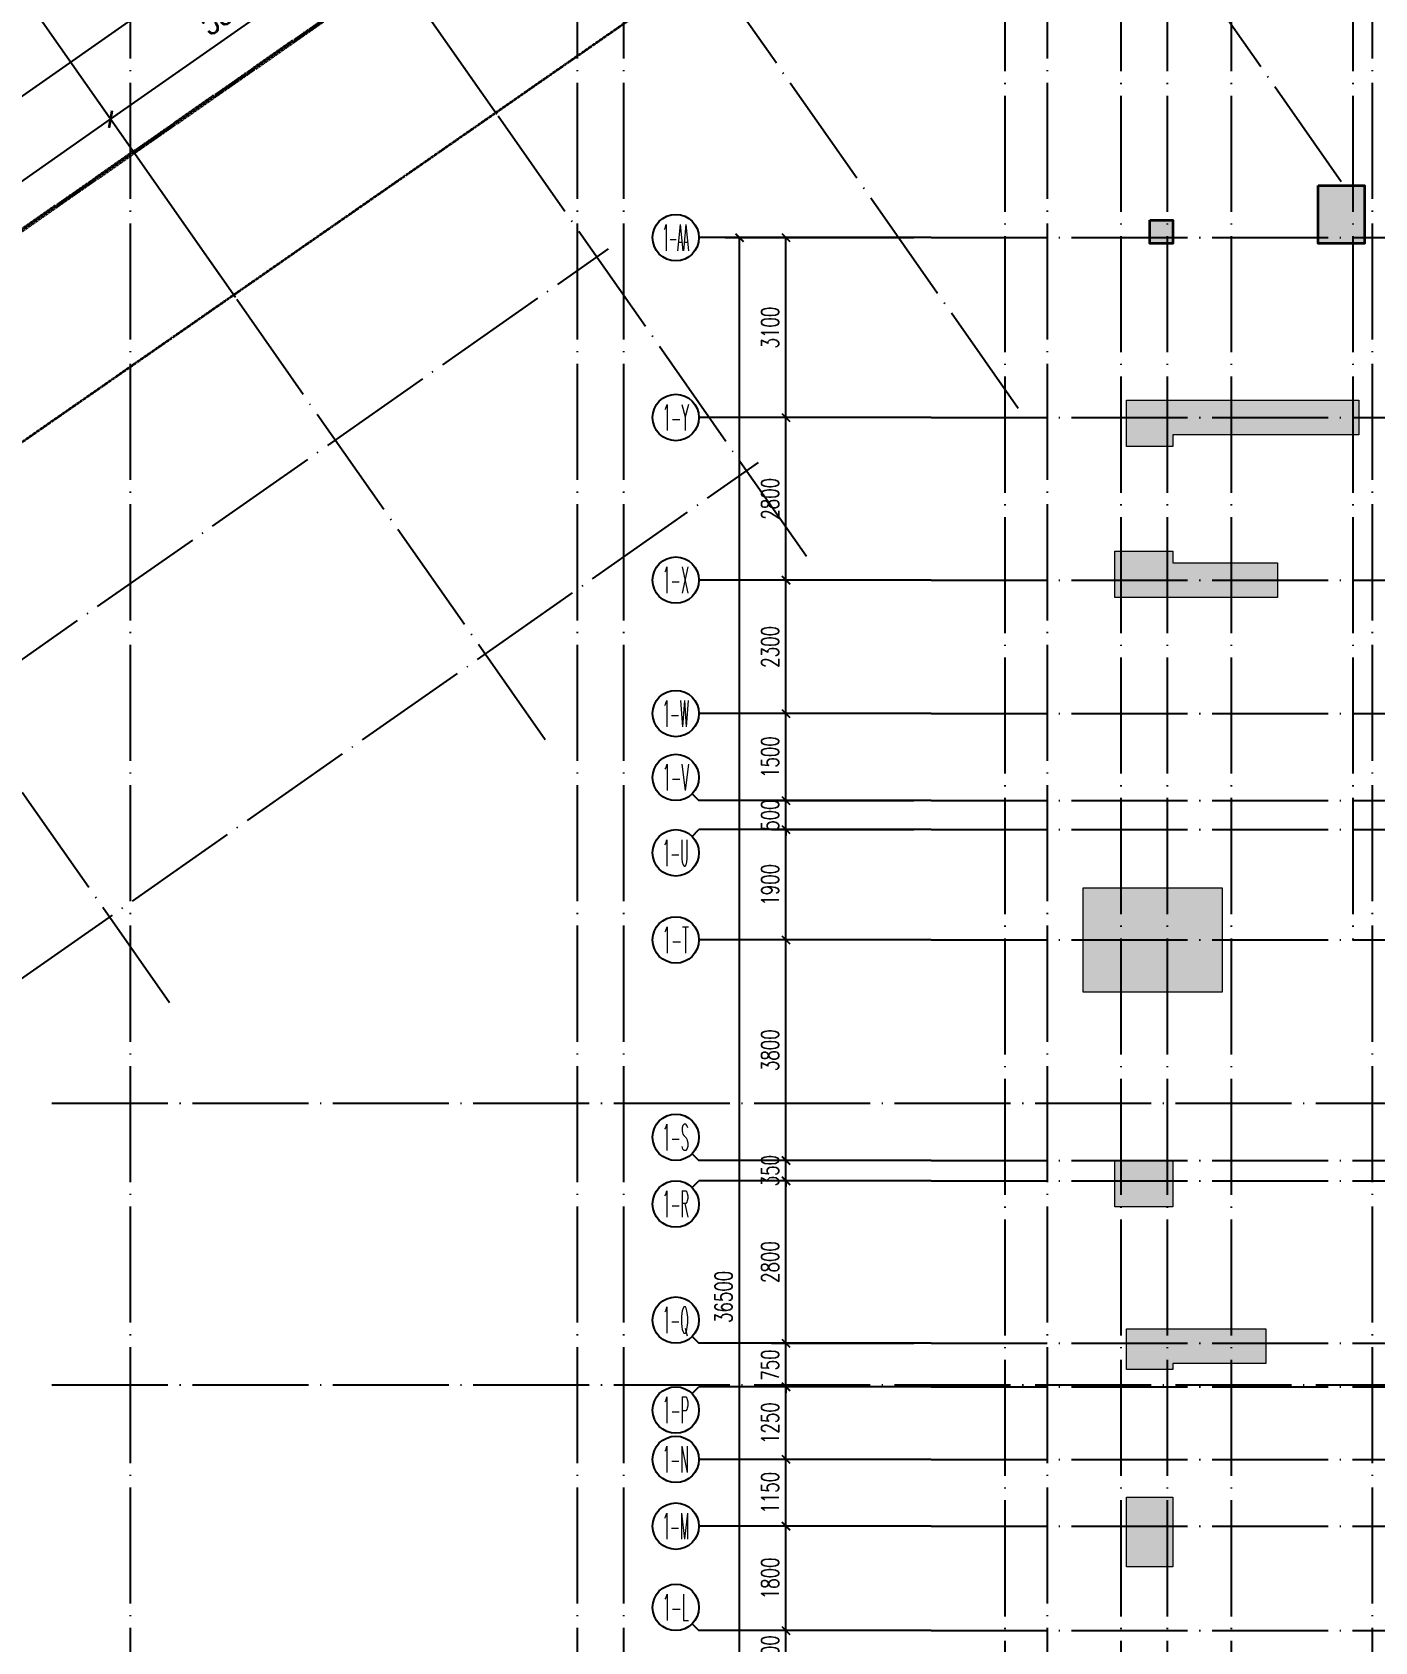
# Model space of a CAD drawing. Header units: millimetres. Extents: x 1089227 to 13101469, y 618865 to 10240562.
# Drawn here: x 2319734 to 2342868, y 4933282 to 4961015 of the extents above; entities that cross this region are included whole.
import ezdxf
from ezdxf.enums import TextEntityAlignment as Align

# ---------------------------------------------------------------- set-up
doc = ezdxf.new("R2010")
doc.units = ezdxf.units.MM
doc.header["$LTSCALE"] = 1000
doc.header["$PDMODE"] = 3
doc.header["$PDSIZE"] = 200
for name, pattern in [('A09-G-CTRL-用地红线+建筑退线_设计区$0$A02-G-MAIN-用地红线+退线_设计区$0$Redline1', [20, 10, -2, 2, -2, 2, -2]), ('A09-G-CTRL-用地红线+建筑退线_设计区$0$Controlline1', [12.8, 8, -1.6, 1.6, -1.6]), ('DOTE', [2.42, 2, -0.2, 0.02, -0.2])]:
    doc.linetypes.add(name, pattern=pattern)
doc.layers.get('0').update_dxf_attribs({"linetype": 'CONTINUOUS'})
doc.layers.get('Defpoints').update_dxf_attribs({"linetype": 'CONTINUOUS'})
for name, color, linetype, lineweight in [('A09-G-CTRL-用地红线+建筑退线_设计区$0$Z-REDL(用地红线)', 10, 'CONTINUOUS', 60), ('A09-G-CTRL-用地红线+建筑退线_设计区$0$Z-REDL-CTRL(建筑控制线)', 40, 'CONTINUOUS', 35), ('S-COLU', 30, 'CONTINUOUS', 0), ('S-WALL', 31, 'CONTINUOUS', 0)]:
    doc.layers.add(name, color=color, linetype=linetype, lineweight=lineweight)
for name, color, linetype in [('AXIS', 3, 'CONTINUOUS'), ('AXIS_TEXT', 7, 'CONTINUOUS'), ('C-H', 8, 'CONTINUOUS'), ('DOTE', 1, 'DOTE')]:
    doc.layers.add(name, color=color, linetype=linetype)
doc.styles.add('_TCH_AXIS', font='COMPLEX', dxfattribs={"bigfont": 'AllInOneBig.shx'})
doc.styles.add('_TCH_DIM_T3', font='SIMPLEX', dxfattribs={"width": 0.705882, "bigfont": 'AllInOneBig.shx'})
doc.styles.add('COMPLEX', font='COMPLEX', dxfattribs={"bigfont": 'AllInOneBig.shx'})
doc.dimstyles.new('_TCH_ARCH&&100', dxfattribs={"dimtxt": 297.5, "dimasz": 100, "dimexe": 250, "dimexo": 300, "dimgap": 126.25, "dimtad": 1, "dimdec": 0, "dimzin": 0, "dimdsep": 46, "dimtxsty": '_TCH_DIM_T3', "dimblk": 'ARCHTICK', "dimcen": 0.09, "dimclrt": 7, "dimazin": 2, "dimtfac": 1, "dimtdec": 0, "dimtix": 1, "dimtmove": 2, "dimatfit": 3, "dimfxl": 0, "dimtolj": 1, "dimtzin": 0, "dimarcsym": 0})
doc.dimstyles.new('_TCH_ARCH&&150', dxfattribs={"dimtxt": 446.25, "dimasz": 150, "dimexe": 375, "dimexo": 450, "dimgap": 189.375, "dimtad": 1, "dimdec": 0, "dimzin": 0, "dimdsep": 46, "dimtxsty": '_TCH_DIM_T3', "dimblk": 'ARCHTICK', "dimcen": 0.09, "dimclrt": 7, "dimazin": 2, "dimtfac": 1, "dimtdec": 0, "dimtix": 1, "dimtmove": 2, "dimatfit": 3, "dimfxl": 0, "dimtolj": 1, "dimtzin": 0, "dimarcsym": 0})

# ---------------------------------------------------------------- blocks, each defined once
blk = doc.blocks.new('0323最综用地红线')
at = {"layer": 'A09-G-CTRL-用地红线+建筑退线_设计区$0$Z-REDL(用地红线)', "color": 1, "linetype": 'A09-G-CTRL-用地红线+建筑退线_设计区$0$A02-G-MAIN-用地红线+退线_设计区$0$Redline1', "ltscale": 0.0005}
blk.add_lwpolyline([(8202457, 3620835), (8229924, 3640668), (8258953, 3658341), (8293213, 3682161), (8298455, 3689786), (8325674, 3678878), (8334036, 3689342), (8338381, 3695033), (8343653, 3691181)], dxfattribs=at)
at = {"layer": 'A09-G-CTRL-用地红线+建筑退线_设计区$0$Z-REDL-CTRL(建筑控制线)', "linetype": 'A09-G-CTRL-用地红线+建筑退线_设计区$0$Controlline1', "ltscale": 0.0005, "flags": 128}
blk.add_lwpolyline([(8299567, 3686108), (8326626, 3675265), (8336400, 3687495), (8338983, 3690878), (8341712, 3688883), (8341724, 3688834), (8348492, 3681996), (8336495, 3657264), (8335815, 3655857), (8334921, 3653765), (8334408, 3652495), (8333554, 3650188), (8332762, 3647815), (8332296, 3646270), (8331866, 3644682), (8331460, 3643007), (8331063, 3641145), (8330737, 3639422), (8330293, 3636480), (8330017, 3634043), (8329761, 3630317), (8329732, 3627942), (8329763, 3625708), (8329928, 3622644), (8330113, 3620704), (8330325, 3618642), (8330653, 3615645), (8331572, 3606971), (8333151, 3600656), (8334420, 3595620), (8335099, 3592902), (8332162, 3588340), (8329462, 3587873), (8325135, 3587049), (8322510, 3586515), (8319525, 3585891), (8317926, 3585544), (8316578, 3585249), (8315535, 3585011), (8313300, 3584499), (8310791, 3583894), (8309251, 3583537), (8305740, 3582637), (8303918, 3582156), (8302104, 3581668), (8299703, 3581012), (8297227, 3580315), (8295056, 3579682), (8292998, 3579074), (8290643, 3578358), (8288572, 3577710), (8287591, 3577398), (8286161, 3576940), (8284503, 3576401), (8282624, 3575767), (8281086, 3575247), (8278146, 3574222), (8273894, 3572680), (8272471, 3572149), (8271089, 3571640), (8267888, 3570407), (8264331, 3569000), (8260702, 3567515), (8258549, 3566609), (8254947, 3565066), (8252185, 3563832), (8250834, 3563232), (8249176, 3562470), (8247994, 3561930), (8245505, 3560754), (8242980, 3559544), (8239801, 3558013), (8237959, 3557076), (8235838, 3555996), (8233384, 3554698), (8228450, 3552051), (8226178, 3550787), (8222141, 3548504), (8215629, 3544667), (8213710, 3543497), (8193657, 3531175), (8180322, 3522990), (8166408, 3514440), (8156991, 3508658), (8151138, 3505062), (8142685, 3507267), (8121171, 3545747), (8120724, 3546549), (8120233, 3547383), (8119272, 3548967), (8118108, 3550752), (8117067, 3552244), (8115806, 3553970), (8115672, 3554140), (8146431, 3575790), (8162146, 3587599), (8162295, 3588125), (8199863, 3615253), (8204215, 3618404), (8231584, 3638167), (8260590, 3655826), (8295376, 3680010)], close=True, dxfattribs=at)
blk = doc.blocks.new('_AXISO')
blk.add_circle((0, 0), 0.5)
at = {"layer": 'AXIS_TEXT', "style": 'COMPLEX', "width": 1.041667}
blk.add_attdef('A', text='', height=0.56, dxfattribs=at).set_placement((-0.25, -0.28), (0.25, -0.28), align=Align.FIT)
blk = doc.blocks.new('_ArchTick')
at = {"color": 0, "linetype": 'ByBlock', "const_width": 0.3}
blk.add_lwpolyline([(-0.71, -0.71), (0.71, 0.71)], dxfattribs=at)
blk = doc.blocks.new('*D270')
at = {"layer": 'AXIS', "color": 0, "lineweight": -2, "transparency": 16777216}
for p, q in [((-41501, 132263), (-44751, 132263)), ((-44501, 95763), (-44501, 132263)), ((-41501, 95763), (-44751, 95763))]:
    blk.add_line(p, q, dxfattribs=at)
at = {"layer": 'Defpoints', "color": 0, "transparency": 16777216}
for p in [(-44501, 132263), (-41201, 132263), (-41201, 95763)]:
    blk.add_point(p, dxfattribs=at)
at = {"layer": 'AXIS', "color": 0, "lineweight": -2, "transparency": 16777216, "xscale": 100, "yscale": 100, "zscale": 100}
for p, rotation in [((-44501, 132263), 90), ((-44501, 95763), 270)]:
    blk.add_blockref('_ArchTick', p, dxfattribs=dict(at, rotation=rotation))
at = {"layer": 'AXIS', "color": 7, "transparency": 16777216, "insert": (-44776, 114013), "char_height": 297.5, "attachment_point": 5, "rotation": 90, "style": '_TCH_DIM_T3'}
blk.add_mtext('\\A1;36500', dxfattribs=at)
blk = doc.blocks.new('*D280')
at = {"layer": 'AXIS', "color": 0, "lineweight": -2, "transparency": 16777216}
for p, q in [((-41501, 108263), (-43951, 108263)), ((-43701, 108263), (-43701, 108363)), ((-43701, 107563), (-43701, 108263)), ((-41501, 107563), (-43951, 107563)), ((-43701, 107563), (-43701, 107463))]:
    blk.add_line(p, q, dxfattribs=at)
at = {"layer": 'Defpoints', "color": 0, "transparency": 16777216}
for p in [(-43701, 108263), (-41201, 108263), (-41201, 107563)]:
    blk.add_point(p, dxfattribs=at)
at = {"layer": 'AXIS', "color": 0, "lineweight": -2, "transparency": 16777216, "xscale": 100, "yscale": 100, "zscale": 100}
for p, rotation in [((-43701, 108263), 270), ((-43701, 107563), 90)]:
    blk.add_blockref('_ArchTick', p, dxfattribs=dict(at, rotation=rotation))
at = {"layer": 'AXIS', "color": 7, "transparency": 16777216, "insert": (-43976, 107913), "char_height": 297.5, "attachment_point": 5, "rotation": 90, "style": '_TCH_DIM_T3'}
blk.add_mtext('\\A1;700', dxfattribs=at)
blk = doc.blocks.new('*D281')
at = {"layer": 'AXIS', "color": 0, "lineweight": -2, "transparency": 16777216}
for p, q in [((-41501, 110063), (-43951, 110063)), ((-43701, 108263), (-43701, 110063)), ((-41501, 108263), (-43951, 108263))]:
    blk.add_line(p, q, dxfattribs=at)
at = {"layer": 'Defpoints', "color": 0, "transparency": 16777216}
for p in [(-43701, 110063), (-41201, 110063), (-41201, 108263)]:
    blk.add_point(p, dxfattribs=at)
at = {"layer": 'AXIS', "color": 0, "lineweight": -2, "transparency": 16777216, "xscale": 100, "yscale": 100, "zscale": 100}
for p, rotation in [((-43701, 110063), 90), ((-43701, 108263), 270)]:
    blk.add_blockref('_ArchTick', p, dxfattribs=dict(at, rotation=rotation))
at = {"layer": 'AXIS', "color": 7, "transparency": 16777216, "insert": (-43976, 109163), "char_height": 297.5, "attachment_point": 5, "rotation": 90, "style": '_TCH_DIM_T3'}
blk.add_mtext('\\A1;1800', dxfattribs=at)
blk = doc.blocks.new('*D282')
at = {"layer": 'AXIS', "color": 0, "lineweight": -2, "transparency": 16777216}
for p, q in [((-41501, 111213), (-43951, 111213)), ((-43701, 110063), (-43701, 111213)), ((-41501, 110063), (-43951, 110063))]:
    blk.add_line(p, q, dxfattribs=at)
at = {"layer": 'Defpoints', "color": 0, "transparency": 16777216}
for p in [(-43701, 111213), (-41201, 111213), (-41201, 110063)]:
    blk.add_point(p, dxfattribs=at)
at = {"layer": 'AXIS', "color": 0, "lineweight": -2, "transparency": 16777216, "xscale": 100, "yscale": 100, "zscale": 100}
for p, rotation in [((-43701, 111213), 90), ((-43701, 110063), 270)]:
    blk.add_blockref('_ArchTick', p, dxfattribs=dict(at, rotation=rotation))
at = {"layer": 'AXIS', "color": 7, "transparency": 16777216, "insert": (-43976, 110638), "char_height": 297.5, "attachment_point": 5, "rotation": 90, "style": '_TCH_DIM_T3'}
blk.add_mtext('\\A1;1150', dxfattribs=at)
blk = doc.blocks.new('*D283')
at = {"layer": 'AXIS', "color": 0, "lineweight": -2, "transparency": 16777216}
for p, q in [((-41501, 112463), (-43951, 112463)), ((-43701, 111213), (-43701, 112463)), ((-41501, 111213), (-43951, 111213))]:
    blk.add_line(p, q, dxfattribs=at)
at = {"layer": 'Defpoints', "color": 0, "transparency": 16777216}
for p in [(-43701, 112463), (-41201, 112463), (-41201, 111213)]:
    blk.add_point(p, dxfattribs=at)
at = {"layer": 'AXIS', "color": 0, "lineweight": -2, "transparency": 16777216, "xscale": 100, "yscale": 100, "zscale": 100}
for p, rotation in [((-43701, 112463), 90), ((-43701, 111213), 270)]:
    blk.add_blockref('_ArchTick', p, dxfattribs=dict(at, rotation=rotation))
at = {"layer": 'AXIS', "color": 7, "transparency": 16777216, "insert": (-43976, 111838), "char_height": 297.5, "attachment_point": 5, "rotation": 90, "style": '_TCH_DIM_T3'}
blk.add_mtext('\\A1;1250', dxfattribs=at)
blk = doc.blocks.new('*D284')
at = {"layer": 'AXIS', "color": 0, "lineweight": -2, "transparency": 16777216}
for p, q in [((-41501, 113213), (-43951, 113213)), ((-43701, 113213), (-43701, 113313)), ((-43701, 112463), (-43701, 113213)), ((-41501, 112463), (-43951, 112463)), ((-43701, 112463), (-43701, 112363))]:
    blk.add_line(p, q, dxfattribs=at)
at = {"layer": 'Defpoints', "color": 0, "transparency": 16777216}
for p in [(-43701, 113213), (-41201, 113213), (-41201, 112463)]:
    blk.add_point(p, dxfattribs=at)
at = {"layer": 'AXIS', "color": 0, "lineweight": -2, "transparency": 16777216, "xscale": 100, "yscale": 100, "zscale": 100}
for p, rotation in [((-43701, 113213), 270), ((-43701, 112463), 90)]:
    blk.add_blockref('_ArchTick', p, dxfattribs=dict(at, rotation=rotation))
at = {"layer": 'AXIS', "color": 7, "transparency": 16777216, "insert": (-43976, 112838), "char_height": 297.5, "attachment_point": 5, "rotation": 90, "style": '_TCH_DIM_T3'}
blk.add_mtext('\\A1;750', dxfattribs=at)
blk = doc.blocks.new('*D285')
at = {"layer": 'AXIS', "color": 0, "lineweight": -2, "transparency": 16777216}
for p, q in [((-41501, 116013), (-43951, 116013)), ((-43701, 113213), (-43701, 116013)), ((-41501, 113213), (-43951, 113213))]:
    blk.add_line(p, q, dxfattribs=at)
at = {"layer": 'Defpoints', "color": 0, "transparency": 16777216}
for p in [(-43701, 116013), (-41201, 116013), (-41201, 113213)]:
    blk.add_point(p, dxfattribs=at)
at = {"layer": 'AXIS', "color": 0, "lineweight": -2, "transparency": 16777216, "xscale": 100, "yscale": 100, "zscale": 100}
for p, rotation in [((-43701, 116013), 90), ((-43701, 113213), 270)]:
    blk.add_blockref('_ArchTick', p, dxfattribs=dict(at, rotation=rotation))
at = {"layer": 'AXIS', "color": 7, "transparency": 16777216, "insert": (-43976, 114613), "char_height": 297.5, "attachment_point": 5, "rotation": 90, "style": '_TCH_DIM_T3'}
blk.add_mtext('\\A1;2800', dxfattribs=at)
blk = doc.blocks.new('*D286')
at = {"layer": 'AXIS', "color": 0, "lineweight": -2, "transparency": 16777216}
for p, q in [((-41501, 116363), (-43951, 116363)), ((-43701, 116363), (-43701, 116463)), ((-43701, 116013), (-43701, 116363)), ((-41501, 116013), (-43951, 116013)), ((-43701, 116013), (-43701, 115913))]:
    blk.add_line(p, q, dxfattribs=at)
at = {"layer": 'Defpoints', "color": 0, "transparency": 16777216}
for p in [(-43701, 116363), (-41201, 116363), (-41201, 116013)]:
    blk.add_point(p, dxfattribs=at)
at = {"layer": 'AXIS', "color": 0, "lineweight": -2, "transparency": 16777216, "xscale": 100, "yscale": 100, "zscale": 100}
for p, rotation in [((-43701, 116363), 270), ((-43701, 116013), 90)]:
    blk.add_blockref('_ArchTick', p, dxfattribs=dict(at, rotation=rotation))
at = {"layer": 'AXIS', "color": 7, "transparency": 16777216, "insert": (-43976, 116188), "char_height": 297.5, "attachment_point": 5, "rotation": 90, "style": '_TCH_DIM_T3'}
blk.add_mtext('\\A1;350', dxfattribs=at)
blk = doc.blocks.new('*D287')
at = {"layer": 'AXIS', "color": 0, "lineweight": -2, "transparency": 16777216}
for p, q in [((-41501, 120163), (-43951, 120163)), ((-43701, 116363), (-43701, 120163)), ((-41501, 116363), (-43951, 116363))]:
    blk.add_line(p, q, dxfattribs=at)
at = {"layer": 'Defpoints', "color": 0, "transparency": 16777216}
for p in [(-43701, 120163), (-41201, 120163), (-41201, 116363)]:
    blk.add_point(p, dxfattribs=at)
at = {"layer": 'AXIS', "color": 0, "lineweight": -2, "transparency": 16777216, "xscale": 100, "yscale": 100, "zscale": 100}
for p, rotation in [((-43701, 120163), 90), ((-43701, 116363), 270)]:
    blk.add_blockref('_ArchTick', p, dxfattribs=dict(at, rotation=rotation))
at = {"layer": 'AXIS', "color": 7, "transparency": 16777216, "insert": (-43976, 118263), "char_height": 297.5, "attachment_point": 5, "rotation": 90, "style": '_TCH_DIM_T3'}
blk.add_mtext('\\A1;3800', dxfattribs=at)
blk = doc.blocks.new('*D288')
at = {"layer": 'AXIS', "color": 0, "lineweight": -2, "transparency": 16777216}
for p, q in [((-41501, 122063), (-43951, 122063)), ((-43701, 120163), (-43701, 122063)), ((-41501, 120163), (-43951, 120163))]:
    blk.add_line(p, q, dxfattribs=at)
at = {"layer": 'Defpoints', "color": 0, "transparency": 16777216}
for p in [(-43701, 122063), (-41201, 122063), (-41201, 120163)]:
    blk.add_point(p, dxfattribs=at)
at = {"layer": 'AXIS', "color": 0, "lineweight": -2, "transparency": 16777216, "xscale": 100, "yscale": 100, "zscale": 100}
for p, rotation in [((-43701, 122063), 90), ((-43701, 120163), 270)]:
    blk.add_blockref('_ArchTick', p, dxfattribs=dict(at, rotation=rotation))
at = {"layer": 'AXIS', "color": 7, "transparency": 16777216, "insert": (-43976, 121113), "char_height": 297.5, "attachment_point": 5, "rotation": 90, "style": '_TCH_DIM_T3'}
blk.add_mtext('\\A1;1900', dxfattribs=at)
blk = doc.blocks.new('*D289')
at = {"layer": 'AXIS', "color": 0, "lineweight": -2, "transparency": 16777216}
for p, q in [((-43701, 122563), (-43701, 122663)), ((-41501, 122563), (-43951, 122563)), ((-43701, 122063), (-43701, 122563)), ((-41501, 122063), (-43951, 122063)), ((-43701, 122063), (-43701, 121963))]:
    blk.add_line(p, q, dxfattribs=at)
at = {"layer": 'Defpoints', "color": 0, "transparency": 16777216}
for p in [(-43701, 122563), (-41201, 122563), (-41201, 122063)]:
    blk.add_point(p, dxfattribs=at)
at = {"layer": 'AXIS', "color": 0, "lineweight": -2, "transparency": 16777216, "xscale": 100, "yscale": 100, "zscale": 100}
for p, rotation in [((-43701, 122563), 270), ((-43701, 122063), 90)]:
    blk.add_blockref('_ArchTick', p, dxfattribs=dict(at, rotation=rotation))
at = {"layer": 'AXIS', "color": 7, "transparency": 16777216, "insert": (-43976, 122313), "char_height": 297.5, "attachment_point": 5, "rotation": 90, "style": '_TCH_DIM_T3'}
blk.add_mtext('\\A1;500', dxfattribs=at)
blk = doc.blocks.new('*D290')
at = {"layer": 'AXIS', "color": 0, "lineweight": -2, "transparency": 16777216}
for p, q in [((-41501, 124063), (-43951, 124063)), ((-43701, 122563), (-43701, 124063)), ((-41501, 122563), (-43951, 122563))]:
    blk.add_line(p, q, dxfattribs=at)
at = {"layer": 'Defpoints', "color": 0, "transparency": 16777216}
for p in [(-43701, 124063), (-41201, 124063), (-41201, 122563)]:
    blk.add_point(p, dxfattribs=at)
at = {"layer": 'AXIS', "color": 0, "lineweight": -2, "transparency": 16777216, "xscale": 100, "yscale": 100, "zscale": 100}
for p, rotation in [((-43701, 124063), 90), ((-43701, 122563), 270)]:
    blk.add_blockref('_ArchTick', p, dxfattribs=dict(at, rotation=rotation))
at = {"layer": 'AXIS', "color": 7, "transparency": 16777216, "insert": (-43976, 123313), "char_height": 297.5, "attachment_point": 5, "rotation": 90, "style": '_TCH_DIM_T3'}
blk.add_mtext('\\A1;1500', dxfattribs=at)
blk = doc.blocks.new('*D291')
at = {"layer": 'AXIS', "color": 0, "lineweight": -2, "transparency": 16777216}
for p, q in [((-41501, 126363), (-43951, 126363)), ((-43701, 124063), (-43701, 126363)), ((-41501, 124063), (-43951, 124063))]:
    blk.add_line(p, q, dxfattribs=at)
at = {"layer": 'Defpoints', "color": 0, "transparency": 16777216}
for p in [(-43701, 126363), (-41201, 126363), (-41201, 124063)]:
    blk.add_point(p, dxfattribs=at)
at = {"layer": 'AXIS', "color": 0, "lineweight": -2, "transparency": 16777216, "xscale": 100, "yscale": 100, "zscale": 100}
for p, rotation in [((-43701, 126363), 90), ((-43701, 124063), 270)]:
    blk.add_blockref('_ArchTick', p, dxfattribs=dict(at, rotation=rotation))
at = {"layer": 'AXIS', "color": 7, "transparency": 16777216, "insert": (-43976, 125213), "char_height": 297.5, "attachment_point": 5, "rotation": 90, "style": '_TCH_DIM_T3'}
blk.add_mtext('\\A1;2300', dxfattribs=at)
blk = doc.blocks.new('*D292')
at = {"layer": 'AXIS', "color": 0, "lineweight": -2, "transparency": 16777216}
for p, q in [((-41501, 129163), (-43951, 129163)), ((-43701, 126363), (-43701, 129163)), ((-41501, 126363), (-43951, 126363))]:
    blk.add_line(p, q, dxfattribs=at)
at = {"layer": 'Defpoints', "color": 0, "transparency": 16777216}
for p in [(-43701, 129163), (-41201, 129163), (-41201, 126363)]:
    blk.add_point(p, dxfattribs=at)
at = {"layer": 'AXIS', "color": 0, "lineweight": -2, "transparency": 16777216, "xscale": 100, "yscale": 100, "zscale": 100}
for p, rotation in [((-43701, 129163), 90), ((-43701, 126363), 270)]:
    blk.add_blockref('_ArchTick', p, dxfattribs=dict(at, rotation=rotation))
at = {"layer": 'AXIS', "color": 7, "transparency": 16777216, "insert": (-43976, 127763), "char_height": 297.5, "attachment_point": 5, "rotation": 90, "style": '_TCH_DIM_T3'}
blk.add_mtext('\\A1;2800', dxfattribs=at)
blk = doc.blocks.new('*D293')
at = {"layer": 'AXIS', "color": 0, "lineweight": -2, "transparency": 16777216}
for p, q in [((-41501, 132263), (-43951, 132263)), ((-43701, 129163), (-43701, 132263)), ((-41501, 129163), (-43951, 129163))]:
    blk.add_line(p, q, dxfattribs=at)
at = {"layer": 'Defpoints', "color": 0, "transparency": 16777216}
for p in [(-43701, 132263), (-41201, 132263), (-41201, 129163)]:
    blk.add_point(p, dxfattribs=at)
at = {"layer": 'AXIS', "color": 0, "lineweight": -2, "transparency": 16777216, "xscale": 100, "yscale": 100, "zscale": 100}
for p, rotation in [((-43701, 132263), 90), ((-43701, 129163), 270)]:
    blk.add_blockref('_ArchTick', p, dxfattribs=dict(at, rotation=rotation))
at = {"layer": 'AXIS', "color": 7, "transparency": 16777216, "insert": (-43976, 130713), "char_height": 297.5, "attachment_point": 5, "rotation": 90, "style": '_TCH_DIM_T3'}
blk.add_mtext('\\A1;3100', dxfattribs=at)
blk = doc.blocks.new('*D470')
at = {"layer": 'AXIS', "color": 0, "lineweight": -2, "transparency": 16777216}
for p, q in [((-36450, 143503), (-39246, 147497)), ((-220421, 20154), (-39031, 147189)), ((-217839, 16468), (-220636, 20461))]:
    blk.add_line(p, q, dxfattribs=at)
at = {"layer": 'Defpoints', "color": 0, "transparency": 16777216}
for p in [(-39031, 147189), (-36192, 143135), (-217581, 16100)]:
    blk.add_point(p, dxfattribs=at)
at = {"layer": 'AXIS', "color": 0, "lineweight": -2, "transparency": 16777216, "xscale": 150, "yscale": 150, "zscale": 150}
for p, rotation in [((-39031, 147189), 35.00532206532372), ((-220421, 20154), 215.0053220653237)]:
    blk.add_blockref('_ArchTick', p, dxfattribs=dict(at, rotation=rotation))
at = {"layer": 'AXIS', "color": 7, "transparency": 16777216, "insert": (-129962, 84010), "char_height": 446.2, "attachment_point": 5, "rotation": 35.0053, "style": '_TCH_DIM_T3'}
blk.add_mtext('\\A1;221450', dxfattribs=at)
blk = doc.blocks.new('*D497')
at = {"layer": 'AXIS', "color": 0, "lineweight": -2, "transparency": 16777216}
for p, q in [((-53446, 131600), (-55554, 134610)), ((-61810, 129771), (-55339, 134303)), ((-59917, 127068), (-62025, 130079))]:
    blk.add_line(p, q, dxfattribs=at)
at = {"layer": 'Defpoints', "color": 0, "transparency": 16777216}
for p in [(-55339, 134303), (-53188, 131232), (-59659, 126700)]:
    blk.add_point(p, dxfattribs=at)
at = {"layer": 'AXIS', "color": 0, "lineweight": -2, "transparency": 16777216, "xscale": 150, "yscale": 150, "zscale": 150}
for p, rotation in [((-55339, 134303), 35.00532206532433), ((-61810, 129771), 215.0053220653243)]:
    blk.add_blockref('_ArchTick', p, dxfattribs=dict(at, rotation=rotation))
at = {"layer": 'AXIS', "color": 7, "transparency": 16777216, "insert": (-58811, 132375), "char_height": 446.2, "attachment_point": 5, "rotation": 35.0053, "style": '_TCH_DIM_T3'}
blk.add_mtext('\\A1;7900', dxfattribs=at)
blk = doc.blocks.new('*D498')
at = {"layer": 'AXIS', "color": 0, "lineweight": -2, "transparency": 16777216}
for p, q in [((-48941, 134755), (-51049, 137765)), ((-55339, 134303), (-50834, 137458)), ((-53446, 131600), (-55554, 134610))]:
    blk.add_line(p, q, dxfattribs=at)
at = {"layer": 'Defpoints', "color": 0, "transparency": 16777216}
for p in [(-50834, 137458), (-48683, 134387), (-53188, 131232)]:
    blk.add_point(p, dxfattribs=at)
at = {"layer": 'AXIS', "color": 0, "lineweight": -2, "transparency": 16777216, "xscale": 150, "yscale": 150, "zscale": 150}
for p, rotation in [((-50834, 137458), 35.00532206532244), ((-55339, 134303), 215.0053220653225)]:
    blk.add_blockref('_ArchTick', p, dxfattribs=dict(at, rotation=rotation))
at = {"layer": 'AXIS', "color": 7, "transparency": 16777216, "insert": (-53323, 136219), "char_height": 446.2, "attachment_point": 5, "rotation": 35.0053, "style": '_TCH_DIM_T3'}
blk.add_mtext('\\A1;5500', dxfattribs=at)
blk = doc.blocks.new('*D499')
at = {"layer": 'AXIS', "color": 0, "lineweight": -2, "transparency": 16777216}
for p, q in [((-45296, 137308), (-47404, 140318)), ((-50834, 137458), (-47189, 140011)), ((-48941, 134755), (-51049, 137765))]:
    blk.add_line(p, q, dxfattribs=at)
at = {"layer": 'Defpoints', "color": 0, "transparency": 16777216}
for p in [(-47189, 140011), (-45038, 136939), (-48683, 134387)]:
    blk.add_point(p, dxfattribs=at)
at = {"layer": 'AXIS', "color": 0, "lineweight": -2, "transparency": 16777216, "xscale": 150, "yscale": 150, "zscale": 150}
for p, rotation in [((-47189, 140011), 35.00532206532417), ((-50834, 137458), 215.0053220653242)]:
    blk.add_blockref('_ArchTick', p, dxfattribs=dict(at, rotation=rotation))
at = {"layer": 'AXIS', "color": 7, "transparency": 16777216, "insert": (-49248, 139073), "char_height": 446.2, "attachment_point": 5, "rotation": 35.0053, "style": '_TCH_DIM_T3'}
blk.add_mtext('\\A1;4450', dxfattribs=at)
blk = doc.blocks.new('QZ-TL-0808')
at = {"layer": 'C-H'}
for points in [[(5400, 37400), (6200, 37400), (6200, 36400), (5400, 36400)], [(2100, 32900), (2100, 33700), (6100, 33700), (6100, 33100), (2900, 33100), (2900, 32900)], [(1900, 30300), (1900, 31100), (2900, 31100), (2900, 30900), (4700, 30900), (4700, 30300)], [(1350, 25300), (3750, 25300), (3750, 23500), (1350, 23500)], [(1900, 20600), (2900, 20600), (2900, 19800), (1900, 19800)], [(2100, 17000), (2100, 17700), (4500, 17700), (4500, 17100), (2900, 17100), (2900, 17000)], [(2100, 14800), (2900, 14800), (2900, 13600), (2100, 13600)]]:
    blk.add_hatch(color=256, dxfattribs=at).paths.add_polyline_path(points)
at = {"layer": 'S-WALL', "lineweight": 35}
blk.add_lwpolyline([(5400, 37400), (6200, 37400), (6200, 36400), (5400, 36400)], close=True, dxfattribs=at)
at = {"layer": 'S-WALL'}
for points in [[(2100, 32900), (2100, 33700), (6100, 33700), (6100, 33100), (2900, 33100), (2900, 32900), (2100, 32900)], [(1900, 30300), (1900, 31100), (2900, 31100), (2900, 30900), (4700, 30900), (4700, 30300), (1900, 30300)], [(2100, 17000), (2100, 17700), (4500, 17700), (4500, 17100), (2900, 17100), (2900, 17000), (2100, 17000)]]:
    blk.add_lwpolyline(points, dxfattribs=at)
for points in [[(1350, 25300), (3750, 25300), (3750, 23500), (1350, 23500)], [(1900, 20600), (2900, 20600), (2900, 19800), (1900, 19800)], [(2100, 14800), (2900, 14800), (2900, 13600), (2100, 13600)]]:
    blk.add_lwpolyline(points, close=True, dxfattribs=at)
blk = doc.blocks.new('1F柱网-0808')
at = {"layer": 'C-H'}
h = blk.add_hatch(color=256, dxfattribs=at)
h.dxf.hatch_style = 1
h.paths.add_polyline_path([(147380, 185257), (147780, 185257), (147780, 184857), (147380, 184857)])
at = {"layer": 'S-COLU', "lineweight": 35}
blk.add_lwpolyline([(147380, 185257), (147780, 185257), (147780, 184857), (147380, 184857)], close=True, dxfattribs=at)
blk.add_blockref('QZ-TL-0808', (144880, 148457))
blk = doc.blocks.new('2FJGBZ')
blk.add_blockref('1F柱网-0808', (0, 0))
blk = doc.blocks.new('塔楼轴网260428')
at = {"layer": 'AXIS'}
for p, q in [((-41200.7, 132263.5), (-45200.7, 132263.5)), ((-41200.7, 129165.3), (-45200.7, 129165.3)), ((-41200.7, 126363.5), (-45200.7, 126363.5)), ((-41200.7, 124063.5), (-45200.7, 124063.5)), ((-45317.9, 122680.6), (-45200.7, 122563.5)), ((-41200.7, 122563.5), (-45200.7, 122563.5)), ((-45317.9, 121946.3), (-45200.7, 122063.5)), ((-41200.7, 122063.5), (-45200.7, 122063.5)), ((-41200.7, 120163.5), (-45200.7, 120163.5)), ((-45317.9, 116480.6), (-45200.7, 116363.5)), ((-41200.7, 116363.5), (-45200.7, 116363.5)), ((-45317.9, 115896.3), (-45200.7, 116013.5)), ((-41200.7, 116013.5), (-45200.7, 116013.5)), ((-45317.9, 113330.6), (-45200.7, 113213.5)), ((-41200.7, 113213.5), (-45200.7, 113213.5)), ((-45317.9, 112346.3), (-45200.7, 112463.5)), ((-41200.7, 112463.5), (-45200.7, 112463.5)), ((-41200.7, 111213.5), (-45200.7, 111213.5)), ((-41200.7, 110063.5), (-45200.7, 110063.5)), ((-45317.9, 108380.6), (-45200.7, 108263.5)), ((-41200.7, 108263.5), (-45200.7, 108263.5))]:
    blk.add_line(p, q, dxfattribs=at)
at = {"layer": 'DOTE', "color": 14}
for p, q in [((-39932.7, 137129.4), (-39932.7, 92559.7)), ((-37932.7, 137129.4), (-37932.7, 92559.7)), ((-37132.7, 137129.4), (-37132.7, 105963.5)), ((-36032.7, 137129.4), (-36032.7, 92559.7)), ((-33932.7, 137129.4), (-33932.7, 120163.5)), ((-41200.7, 132263.5), (-7867.2, 132263.5)), ((-41200.7, 129163.5), (-7867.2, 129163.5)), ((-41200.7, 126363.5), (-7867.2, 126363.5)), ((-41200.7, 124063.5), (-7867.2, 124063.5)), ((-41200.7, 122563.5), (-7867.2, 122563.5)), ((-41200.7, 122063.5), (-7867.2, 122063.5)), ((-41200.7, 120163.5), (-7867.2, 120163.5)), ((-41200.7, 116363.5), (-7867.2, 116363.5)), ((-41200.7, 116013.5), (-7867.2, 116013.5)), ((-41200.7, 113213.5), (-7867.2, 113213.5)), ((-41200.7, 112463.5), (-7867.2, 112463.5)), ((-41200.7, 111213.5), (-7867.2, 111213.5)), ((-41200.7, 110063.5), (-7867.2, 110063.5)), ((-41200.7, 108263.5), (-7867.2, 108263.5))]:
    blk.add_line(p, q, dxfattribs=at)
at = {"layer": 'AXIS'}
ref = blk.add_blockref('_AXISO', (-45600.7, 132263.5), dxfattribs=dict(at, xscale=800, yscale=800, zscale=800))
ref.add_attrib('A', '1-AA', dxfattribs={"layer": 'AXIS_TEXT', "height": 452.55, "style": '_TCH_AXIS', "width": 0.2625}).set_placement((-45827, 132037.2), (-45374.5, 132037.2), align=Align.FIT)
ref = blk.add_blockref('_AXISO', (-45600.7, 129165.3), dxfattribs=dict(at, xscale=800, yscale=800, zscale=800))
ref.add_attrib('A', '1-Y', dxfattribs={"layer": 'AXIS_TEXT', "height": 452.55, "style": '_TCH_AXIS', "width": 0.35}).set_placement((-45827, 128939), (-45374.5, 128939), align=Align.FIT)
ref = blk.add_blockref('_AXISO', (-45600.7, 126363.5), dxfattribs=dict(at, xscale=800, yscale=800, zscale=800))
ref.add_attrib('A', '1-X', dxfattribs={"layer": 'AXIS_TEXT', "height": 452.55, "style": '_TCH_AXIS', "width": 0.355932}).set_placement((-45827, 126137.2), (-45374.5, 126137.2), align=Align.FIT)
ref = blk.add_blockref('_AXISO', (-45600.7, 124063.5), dxfattribs=dict(at, xscale=800, yscale=800, zscale=800))
ref.add_attrib('A', '1-W', dxfattribs={"layer": 'AXIS_TEXT', "height": 452.55, "style": '_TCH_AXIS', "width": 0.333333}).set_placement((-45827, 123837.2), (-45374.5, 123837.2), align=Align.FIT)
ref = blk.add_blockref('_AXISO', (-45600.7, 122963.5), dxfattribs=dict(at, xscale=800, yscale=800, zscale=800))
ref.add_attrib('A', '1-V', dxfattribs={"layer": 'AXIS_TEXT', "height": 452.55, "style": '_TCH_AXIS', "width": 0.355932}).set_placement((-45827, 122737.2), (-45374.5, 122737.2), align=Align.FIT)
ref = blk.add_blockref('_AXISO', (-45600.7, 121663.5), dxfattribs=dict(at, xscale=800, yscale=800, zscale=800))
ref.add_attrib('A', '1-U', dxfattribs={"layer": 'AXIS_TEXT', "height": 452.55, "style": '_TCH_AXIS', "width": 0.344262}).set_placement((-45827, 121437.2), (-45374.5, 121437.2), align=Align.FIT)
ref = blk.add_blockref('_AXISO', (-45600.7, 120163.5), dxfattribs=dict(at, xscale=800, yscale=800, zscale=800))
ref.add_attrib('A', '1-T', dxfattribs={"layer": 'AXIS_TEXT', "height": 452.55, "style": '_TCH_AXIS', "width": 0.375}).set_placement((-45827, 119937.2), (-45374.5, 119937.2), align=Align.FIT)
ref = blk.add_blockref('_AXISO', (-45600.7, 116763.5), dxfattribs=dict(at, xscale=800, yscale=800, zscale=800))
ref.add_attrib('A', '1-S', dxfattribs={"layer": 'AXIS_TEXT', "height": 452.55, "style": '_TCH_AXIS', "width": 0.381818}).set_placement((-45827, 116537.2), (-45374.5, 116537.2), align=Align.FIT)
ref = blk.add_blockref('_AXISO', (-45600.7, 115613.5), dxfattribs=dict(at, xscale=800, yscale=800, zscale=800))
ref.add_attrib('A', '1-R', dxfattribs={"layer": 'AXIS_TEXT', "height": 452.55, "style": '_TCH_AXIS', "width": 0.355932}).set_placement((-45827, 115387.2), (-45374.5, 115387.2), align=Align.FIT)
ref = blk.add_blockref('_AXISO', (-45600.7, 113613.5), dxfattribs=dict(at, xscale=800, yscale=800, zscale=800))
ref.add_attrib('A', '1-Q', dxfattribs={"layer": 'AXIS_TEXT', "height": 452.55, "style": '_TCH_AXIS', "width": 0.368421}).set_placement((-45827, 113387.2), (-45374.5, 113387.2), align=Align.FIT)
ref = blk.add_blockref('_AXISO', (-45600.7, 112063.5), dxfattribs=dict(at, xscale=800, yscale=800, zscale=800))
ref.add_attrib('A', '1-P', dxfattribs={"layer": 'AXIS_TEXT', "height": 452.55, "style": '_TCH_AXIS', "width": 0.362069}).set_placement((-45827, 111837.2), (-45374.5, 111837.2), align=Align.FIT)
ref = blk.add_blockref('_AXISO', (-45600.7, 111213.5), dxfattribs=dict(at, xscale=800, yscale=800, zscale=800))
ref.add_attrib('A', '1-N', dxfattribs={"layer": 'AXIS_TEXT', "height": 452.55, "style": '_TCH_AXIS', "width": 0.35}).set_placement((-45827, 110987.2), (-45374.5, 110987.2), align=Align.FIT)
ref = blk.add_blockref('_AXISO', (-45600.7, 110063.5), dxfattribs=dict(at, xscale=800, yscale=800, zscale=800))
ref.add_attrib('A', '1-M', dxfattribs={"layer": 'AXIS_TEXT', "height": 452.55, "style": '_TCH_AXIS', "width": 0.33871}).set_placement((-45827, 109837.2), (-45374.5, 109837.2), align=Align.FIT)
ref = blk.add_blockref('_AXISO', (-45600.7, 108663.5), dxfattribs=dict(at, xscale=800, yscale=800, zscale=800))
ref.add_attrib('A', '1-L', dxfattribs={"layer": 'AXIS_TEXT', "height": 452.55, "style": '_TCH_AXIS', "width": 0.375}).set_placement((-45827, 108437.2), (-45374.5, 108437.2), align=Align.FIT)
for p1, p2, distance, picture, middle in [((-41200.7, 95763.5), (-41200.7, 132263.5), 3300, '*D270', (-44775.7, 114013.5)), ((-41200.7, 129163.5), (-41200.7, 132263.5), 2500, '*D293', (-43975.7, 130713.5)), ((-41200.7, 126363.5), (-41200.7, 129163.5), 2500, '*D292', (-43975.7, 127763.5)), ((-41200.7, 124063.5), (-41200.7, 126363.5), 2500, '*D291', (-43975.7, 125213.5)), ((-41200.7, 122563.5), (-41200.7, 124063.5), 2500, '*D290', (-43975.7, 123313.5)), ((-41200.7, 122063.5), (-41200.7, 122563.5), 2500, '*D289', (-43975.7, 122313.5)), ((-41200.7, 120163.5), (-41200.7, 122063.5), 2500, '*D288', (-43975.7, 121113.5)), ((-41200.7, 116363.5), (-41200.7, 120163.5), 2500, '*D287', (-43975.7, 118263.5)), ((-41200.7, 116013.5), (-41200.7, 116363.5), 2500, '*D286', (-43975.7, 116188.5)), ((-41200.7, 113213.5), (-41200.7, 116013.5), 2500, '*D285', (-43975.7, 114613.5)), ((-41200.7, 112463.5), (-41200.7, 113213.5), 2500, '*D284', (-43975.7, 112838.5)), ((-41200.7, 111213.5), (-41200.7, 112463.5), 2500, '*D283', (-43975.7, 111838.5)), ((-41200.7, 110063.5), (-41200.7, 111213.5), 2500, '*D282', (-43975.7, 110638.5)), ((-41200.7, 108263.5), (-41200.7, 110063.5), 2500, '*D281', (-43975.7, 109163.5)), ((-41200.7, 107563.5), (-41200.7, 108263.5), 2500, '*D280', (-43975.7, 107913.5))]:
    dim = blk.add_aligned_dim(p1=p1, p2=p2, distance=distance, dimstyle='_TCH_ARCH&&100', dxfattribs=at)
    dim.commit()
    dim.dimension.update_dxf_attribs({"geometry": picture, "text_midpoint": middle})
blk = doc.blocks.new('裙房轴网260428')
at = {"layer": 'AXIS'}
for p, q in [((-48682.8, 134386.7), (-52124.7, 139301.3)), ((-53187.8, 131231.6), (-56629.7, 136146.2))]:
    blk.add_line(p, q, dxfattribs=at)
at = {"layer": 'DOTE', "color": 16, "linetype": 'DOTE'}
for p, q in [((-34132.9, 133222.7), (-39467.9, 140840.3)), ((-55000, 137349.7), (-55000, -1000)), ((-47300, 137349.7), (-47300, 23149.3)), ((-46500, 137349.7), (-46500, 62489.9)), ((-39200, 137349.7), (-39200, 23149.3)), ((-33600, 137349.7), (-33600, 23149.3)), ((-39702.8, 129321.8), (-45037.8, 136939.5)), ((-43347.8, 126769.1), (-48682.8, 134386.7)), ((-47852.8, 123614), (-53187.8, 131231.6)), ((-221469.5, 4219.8), (-44175.6, 128386.9)), ((-54323.7, 119082.1), (-59658.7, 126699.8)), ((-56350, 117350), (5500.5, 117350)), ((-56350, 112500), (5617.9, 112500))]:
    blk.add_line(p, q, dxfattribs=at)
at = {"layer": 'DOTE', "color": 16}
blk.add_line((-224051, 7905.7), (-46757, 132072.8), dxfattribs=at)
at = {"layer": 'AXIS'}
for p1, p2, distance, picture, middle in [((-217580.9, 16099.6), (-36191.5, 143134.9), 4950, '*D470', (-129962.4, 84009.6)), ((-48682.8, 134386.7), (-45037.8, 136939.5), 3750, '*D499', (-49248.1, 139072.6)), ((-53187.8, 131231.6), (-48682.8, 134386.7), 3750, '*D498', (-53323.1, 136218.7)), ((-59658.7, 126699.8), (-53187.8, 131231.6), 3750, '*D497', (-58811.1, 132375.2))]:
    dim = blk.add_aligned_dim(p1=p1, p2=p2, distance=distance, dimstyle='_TCH_ARCH&&150', dxfattribs=at)
    dim.commit()
    dim.dimension.update_dxf_attribs({"geometry": picture, "text_midpoint": middle})
blk = doc.blocks.new('04地块地下轴网260428')
for name in ['裙房轴网260428', '塔楼轴网260428']:
    blk.add_blockref(name, (0, 0))

msp = doc.modelspace()

# ---------------------------------------------------------------- block references
for name, p in [('2FJGBZ', (2191610.598, 4772518.421)), ('0323最综用地红线', (-5959157.568, 1285525.343)), ('04地块地下轴网260428', (2376423.723, 4825211.796))]:
    msp.add_blockref(name, p)

doc.saveas('drawing.dxf')
